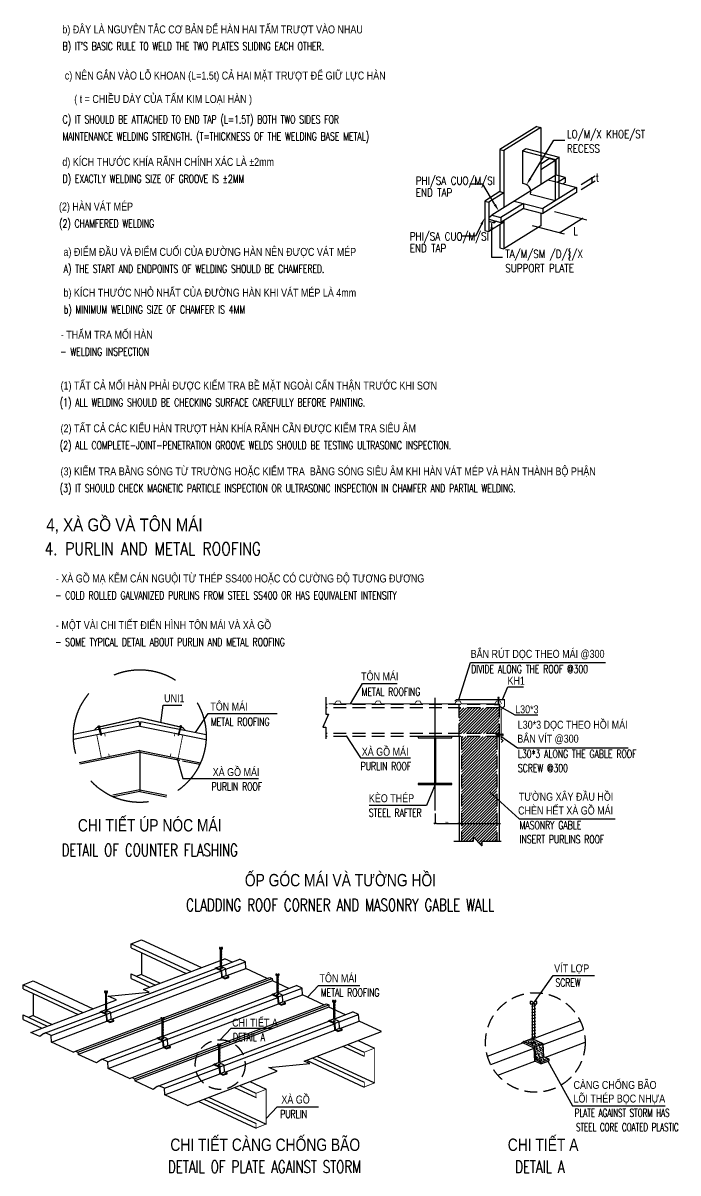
# Model space of a CAD drawing. Header units: millimetres. Extents: x 408913 to 1237273, y -191467 to -86666.
# Drawn here: x 1025488 to 1043479, y -185386 to -153767 of the extents above; entities that cross this region are included whole.
import ezdxf
from ezdxf.enums import TextEntityAlignment as Align

# ---------------------------------------------------------------- set-up
doc = ezdxf.new("R2010")
doc.units = ezdxf.units.MM
doc.header["$LTSCALE"] = 35
doc.header["$PDMODE"] = 3
for name, pattern in [('CENTER', [2, 1.25, -0.25, 0.25, -0.25]), ('DASHED', [0.75, 0.5, -0.25]), ('HIDDEN2', [0.1875, 0.125, -0.0625])]:
    doc.linetypes.add(name, pattern=pattern)
for name, color, linetype in [('8', 8, 'Continuous'), ('BORDER', 3, 'Continuous'), ('DIM', 1, 'Continuous'), ('dut', 8, 'DASHED'), ('ELE', 1, 'Continuous'), ('Layer2', 167, 'HIDDEN2'), ('Leader', 6, 'Continuous'), ('manh', 8, 'Continuous'), ('ML', 4, 'Continuous'), ('netdam', 6, 'Continuous'), ('T', 7, 'Continuous'), ('TEXT', 4, 'Continuous'), ('thay', 3, 'Continuous'), ('tim', 8, 'CENTER')]:
    doc.layers.add(name, color=color, linetype=linetype)
for name, color, linetype, lineweight in [('NDC_S_ENG TEXT', 2, 'Continuous', 9), ('NDC_S_ENG TITLE', 3, 'Continuous', 9), ('NDC_S_VN TEXT', 7, 'Continuous', 9)]:
    doc.layers.add(name, color=color, linetype=linetype, lineweight=lineweight)
doc.styles.add('Arial', font='arial.ttf', dxfattribs={"width": 0.6})
doc.styles.add('GHS', font='romans.shx', dxfattribs={"width": 0.8, "bigfont": 'vns.shx'})
doc.styles.add('NDC_ARIAL', font='arial.ttf', dxfattribs={"width": 0.85})
doc.styles.add('NDC_ROMANS', font='romans.shx', dxfattribs={"width": 0.8})
doc.styles.add('texdim', font='vntimeh.shx', dxfattribs={"width": 0.75})
doc.dimstyles.new('40', dxfattribs={"dimscale": 40, "dimtxt": 1, "dimasz": 1, "dimexe": 0, "dimexo": 0, "dimgap": 0.3, "dimtad": 1, "dimdec": 0, "dimzin": 0, "dimdsep": 46, "dimtxsty": 'texdim', "dimblk": 'tick', "dimcen": 1, "dimclrd": 8, "dimclre": 8, "dimclrt": 3, "dimadec": 0, "dimazin": 0, "dimtfac": 1, "dimtdec": 0, "dimtix": 1, "dimtofl": 0, "dimtmove": 2, "dimatfit": 0, "dimldrblk": 'DOTSMALL', "dimfxl": 1, "dimtolj": 1, "dimtzin": 0, "dimlwe": -1, "dimarcsym": 0})
doc.dimstyles.new('40-1-2', dxfattribs={"dimscale": 40, "dimtxt": 1, "dimasz": 1, "dimexe": 0, "dimexo": 0, "dimgap": 0.3, "dimtad": 1, "dimdec": 0, "dimlfac": 0.5, "dimzin": 0, "dimdsep": 46, "dimtxsty": 'texdim', "dimblk": 'tick', "dimcen": 1, "dimclrd": 8, "dimclre": 8, "dimclrt": 3, "dimadec": 0, "dimazin": 0, "dimtfac": 1, "dimtdec": 0, "dimtix": 1, "dimtofl": 0, "dimtmove": 2, "dimatfit": 0, "dimldrblk": 'DOTSMALL', "dimfxl": 1, "dimtolj": 1, "dimtzin": 0, "dimlwe": -1, "dimarcsym": 0})
pattern_1 = [(45, (-7135088.105, -4050948.93), (-38.89087297, 38.89087297), [])]

# ---------------------------------------------------------------- blocks, each defined once
blk = doc.blocks.new('_DOTSMALL')
at = {"color": 0, "linetype": 'ByBlock', "const_width": 0.5}
blk.add_lwpolyline([(-0.0625, 0, 1), (0.0625, 0, 1)], format="xyb", close=True, dxfattribs=at)
blk = doc.blocks.new('tick')
at = {"layer": 'Layer2'}
for p, q in [((-1, 0), (0.8, 0)), ((-0.5, -0.5), (0.5, 0.5))]:
    blk.add_line(p, q, dxfattribs=at)
blk = doc.blocks.new('vit')
at = {"layer": 'manh'}
for points in [[(8.9, 4.2), (0, 0), (8.9, -4.2)], [(9.8, -6.3), (5.5, 6.3)], [(19.7, -6.3), (15.4, 6.3)], [(29.6, -6.3), (25.3, 6.3)], [(39.5, -6.3), (35.2, 6.3)], [(49.4, -6.3), (45.1, 6.3)], [(59.3, -6.3), (55, 6.3)], [(69.2, -6.3), (64.9, 6.3)], [(79.1, -6.3), (74.8, 6.3)], [(89, -6.3), (84.7, 6.3)], [(98.9, -6.3), (94.6, 6.3)], [(108.8, -6.3), (104.5, 6.3)], [(122.3, 4.2), (122.3, 10.5), (113.9, 10.5), (113.9, -10.5), (122.3, -10.5), (122.3, -4.2)], [(122.3, 4.2), (122.3, 4.2), (118.8, 0), (122.3, -4.2)]]:
    blk.add_lwpolyline(points, dxfattribs=at)
blk.add_lwpolyline([(8.9, -4.2), (113.9, -4.2), (113.9, 4.2), (8.9, 4.2)], close=True, dxfattribs=at)
blk = doc.blocks.new('*D405')
at = {"layer": 'DEFPOINTS', "color": 0, "transparency": 16777216}
for p in [(1036807, -175502), (1037467, -175502), (1037467, -175777)]:
    blk.add_point(p, dxfattribs=at)
at = {"layer": 'DIM', "color": 8, "transparency": 16777216}
for p, q in [((1036807, -175502), (1036807, -175777)), ((1037467, -175502), (1037467, -175777))]:
    blk.add_line(p, q, dxfattribs=at)
at = {"layer": 'DIM', "color": 8, "lineweight": -2, "transparency": 16777216}
blk.add_line((1036847, -175777), (1037427, -175777), dxfattribs=at)
at = {"layer": 'DIM', "color": 8, "lineweight": -2, "transparency": 16777216, "xscale": 40, "yscale": 40, "zscale": 40, "rotation": 180}
blk.add_blockref('tick', (1036807, -175777), dxfattribs=at)
at = {"layer": 'DIM', "color": 8, "lineweight": -2, "transparency": 16777216, "xscale": 40, "yscale": 40, "zscale": 40}
blk.add_blockref('tick', (1037467, -175777), dxfattribs=at)
at = {"layer": 'DIM', "color": 3, "transparency": 16777216, "insert": (1037137, -175745), "char_height": 40, "attachment_point": 5, "style": 'texdim'}
blk.add_mtext('\\A1;660', dxfattribs=at)
blk = doc.blocks.new('*D406')
at = {"layer": 'DEFPOINTS', "color": 0, "transparency": 16777216}
for p in [(1037467, -175502), (1038567, -175502), (1038567, -175777)]:
    blk.add_point(p, dxfattribs=at)
at = {"layer": 'DIM', "color": 8, "transparency": 16777216}
for p, q in [((1037467, -175502), (1037467, -175777)), ((1038567, -175502), (1038567, -175777))]:
    blk.add_line(p, q, dxfattribs=at)
at = {"layer": 'DIM', "color": 8, "lineweight": -2, "transparency": 16777216}
blk.add_line((1037507, -175777), (1038527, -175777), dxfattribs=at)
at = {"layer": 'DIM', "color": 8, "lineweight": -2, "transparency": 16777216, "xscale": 40, "yscale": 40, "zscale": 40, "rotation": 180}
blk.add_blockref('tick', (1037467, -175777), dxfattribs=at)
at = {"layer": 'DIM', "color": 8, "lineweight": -2, "transparency": 16777216, "xscale": 40, "yscale": 40, "zscale": 40}
blk.add_blockref('tick', (1038567, -175777), dxfattribs=at)
at = {"layer": 'DIM', "color": 3, "transparency": 16777216, "insert": (1038017, -175745), "char_height": 40, "attachment_point": 5, "style": 'texdim'}
blk.add_mtext('\\A1;1100', dxfattribs=at)

msp = doc.modelspace()

# ---------------------------------------------------------------- hatches: boundary and pattern name
at = {"layer": '8'}
h = msp.add_hatch(dxfattribs=at)
h.set_pattern_fill('ANSI31', color=256, scale=440, style=0)
h.set_pattern_definition(pattern_1)
h.paths.add_polyline_path([(1038501, -173387.8), (1038435, -173387.8), (1037533, -173387.8), (1037533, -176269.7), (1037852.6, -176269.7), (1037852.6, -176144.3), (1038090.7, -176395), (1038090.7, -176269.7), (1038501, -176269.7)])
h.paths.add_polyline_path([(1037803.3, -175504), (1038230.7, -175504), (1038230.7, -175768), (1037803.3, -175768)], flags=24)
h.paths.add_polyline_path([(1037136.8, -174035.3), (1037569.6, -174035.3), (1037569.6, -174172.4), (1037136.8, -174172.4)], flags=9)
at = {"layer": 'dut', "ltscale": 20}
h = msp.add_hatch(dxfattribs=at)
h.set_pattern_fill('ANSI31', color=256, scale=440, style=0)
h.set_pattern_definition(pattern_1)
h.paths.add_polyline_path([(1038567, -172595.8), (1037467, -172595.8), (1037467, -173299.8), (1038567, -173299.8), (1038567, -173255.8)])
at = {"layer": 'thay'}
h = msp.add_hatch(dxfattribs=at)
h.set_pattern_fill('AR-SAND', color=256, scale=33, style=0)
h.set_pattern_definition([(37.5, (-14532087.865, 1126212.035), (-2.07878082, 63.58518438), [0, -50.16, 0, -56.1, 0, -53.625]), (7.5, (-14532087.865, 1126212.035), (58.40263127, 93.13082015), [0, -27.06, 0, -45.21, 0, -17.325]), (327.5, (-14532128.455, 1126212.035), (102.76668144, 0.18674877), [0, -16.5, 0, -59.4, 0, -77.55]), (317.5, (-14532128.455, 1126212.035), (99.20217795, 28.96329364), [0, -8.25, 0, -38.94, 0, -44.55])])
h.paths.add_polyline_path([(1039776.8, -181833.3), (1039551.1, -181919), (1039572.5, -182279.3), (1039798.2, -182193.5)])
h.paths.add_polyline_path([(1039937.3, -182258.3), (1039798.2, -182193.5), (1039572.5, -182279.3), (1039711.6, -182344.1)])
h.paths.add_polyline_path([(1039776.8, -181833.3), (1039511.7, -181709.7), (1039508.3, -181716.9), (1039503, -181705.6), (1039465.7, -181688.2), (1039240.1, -181774), (1039551.1, -181919)])
h.paths.add_polyline_path([(1039471, -181786), (1039474.4, -181784.5), (1039478, -181783.1), (1039481.8, -181781.9), (1039485.8, -181780.8), (1039489.9, -181779.9), (1039494.2, -181779.1), (1039498.6, -181778.5), (1039503, -181778.1), (1039507.5, -181777.9), (1039512, -181777.8), (1039516.4, -181777.9), (1039520.8, -181778.2), (1039525.1, -181778.6), (1039529.3, -181779.2), (1039533.4, -181780), (1039537.3, -181781), (1039541, -181782.1), (1039544.5, -181783.3), (1039547.7, -181784.7), (1039550.6, -181786.2), (1039553.3, -181787.9), (1039555.7, -181789.6), (1039557.7, -181791.5), (1039559.4, -181793.4), (1039560.8, -181795.4), (1039561.8, -181797.4), (1039562.4, -181799.5), (1039562.7, -181801.6), (1039562.6, -181803.8), (1039562.1, -181805.9), (1039561.2, -181808), (1039560, -181810.1), (1039558.5, -181812.2), (1039556.6, -181814.2), (1039554.3, -181816.1), (1039551.8, -181817.9), (1039549, -181819.6), (1039545.9, -181821.3), (1039542.5, -181822.8), (1039538.9, -181824.1), (1039535.1, -181825.4), (1039531.1, -181826.5), (1039526.9, -181827.4), (1039522.7, -181828.1), (1039518.3, -181828.7), (1039513.8, -181829.2), (1039509.4, -181829.4), (1039504.9, -181829.5), (1039500.4, -181829.4), (1039496, -181829.1), (1039491.7, -181828.7), (1039487.5, -181828.1), (1039483.4, -181827.3), (1039479.6, -181826.3), (1039475.9, -181825.2), (1039472.4, -181824), (1039469.2, -181822.6), (1039466.2, -181821.1), (1039463.5, -181819.4), (1039461.2, -181817.7), (1039459.1, -181815.8), (1039457.4, -181813.9), (1039456.1, -181811.9), (1039455.1, -181809.9), (1039454.5, -181807.8), (1039454.2, -181805.6), (1039454.3, -181803.5), (1039454.8, -181801.4), (1039455.6, -181799.2), (1039456.8, -181797.2), (1039458.4, -181795.1), (1039460.3, -181793.1), (1039462.5, -181791.2), (1039465, -181789.4), (1039467.9, -181787.6)])

# ---------------------------------------------------------------- linework, layer by layer
for p, q in [((1039424.1, -158042.1), (1040064.4, -156990.3)), ((1040064.4, -156990.3), (1040370, -156990.3)), ((1040821, -158207.6), (1041199.5, -157972.1)), ((1041109.9, -158027.9), (1041109.9, -158164.2)), ((1038116.6, -158201.4), (1037758, -158201.4)), ((1038450.5, -158760.1), (1038116.6, -158201.4)), ((1040821, -158343.9), (1041199.5, -158108.4)), ((1040089.8, -158947.7), (1040972.9, -159175.5)), ((1038079.4, -159304.6), (1037915.3, -159628.2)), ((1038360.7, -159282.9), (1038360.7, -160207.6)), ((1039468.7, -159334.2), (1040353.7, -159562.4)), ((1040855.3, -159145.1), (1040234.1, -159531.6)), ((1037915, -159628.4), (1037547.5, -159628.4)), ((1038360.7, -160207.6), (1038660, -160207.6))]:
    msp.add_line(p, q)
at = {"const_width": 25.7}
for points in [[(1041122.7, -158027.9, 1), (1041097, -158027.9)], [(1041122.7, -158164.2, 1), (1041097, -158164.2)], [(1040868.1, -159145.1, 1), (1040842.4, -159145.1)], [(1040247, -159531.6, 1), (1040221.3, -159531.6)]]:
    msp.add_lwpolyline(points, format="xyb", dxfattribs=at)
msp.add_arc((1037915, -159628), 0.367, 270, 333.11531)
for points in [[(1039452.3, -158059.2), (1039395.9, -158024.9), (1039321.1, -158211.2)], [(1038478.8, -158743.2), (1038422.1, -158777), (1038552, -158930.1)], [(1038049.9, -159289.7), (1038108.8, -159319.5), (1038168.9, -159128)], [(1038327.4, -159438.2), (1038393.4, -159438.3), (1038360.7, -159240.3)]]:
    msp.add_solid(points)
at = {"layer": '8'}
for p, q in [((1028669.3, -172971.5, 0), (1026872, -173331, 0)), ((1028695.2, -173101, 0), (1026873.8, -173465.2, 0)), ((1028669.3, -172971.5, 0), (1028695.2, -173101, 0)), ((1028721.1, -172971.5, 0), (1028695.2, -173101, 0)), ((1028695.2, -173101, 0), (1030516.5, -173465.2, 0)), ((1028721.1, -172971.5, 0), (1030518.4, -173331, 0)), ((1028695.2, -173774, 0), (1027025.9, -174107.9, 0)), ((1028695.2, -173818.9, 0), (1027044.7, -174149, 0)), ((1028695.2, -173774, 0), (1030364.4, -174107.9, 0)), ((1028695.2, -173774, 0), (1028695.2, -174895.8, 0)), ((1028695.2, -173818.9, 0), (1029795.2, -174038.9, 0)), ((1029865.6, -174008.1, 0), (1030364.4, -174107.9, 0)), ((1029865.6, -174053, 0), (1030345.7, -174149, 0)), ((1028695.2, -174850.9, 0), (1027952.2, -174999.5, 0)), ((1028695.2, -174850.9, 0), (1029438.1, -174999.5, 0)), ((1028695.2, -174895.8, 0), (1027960.8, -175042.7, 0)), ((1028695.2, -174895.8, 0), (1029429.5, -175042.7, 0)), ((1028796.1, -180344.8, 0), (1031034.7, -179493.9, 0)), ((1026932.6, -182039, 0), (1032266, -180011.8, 0)), ((1026996.1, -182068.6, 0), (1032329.4, -180041.4, 0)), ((1032337.2, -180101, 0), (1027003.8, -182128.2, 0)), ((1025701.4, -181521.1, 0), (1028054.4, -180626.7, 0)), ((1028487.9, -182764.1, 0), (1033821.3, -180736.9, 0)), ((1028551.4, -182793.7, 0), (1033884.7, -180766.4, 0)), ((1033892.5, -180826.1, 0), (1028559.2, -182853.3, 0)), ((1033208.7, -182307.5, 0), (1035336, -181499, 0)), ((1030002.6, -183526.2, 0), (1032467, -182589.5, 0))]:
    msp.add_line(p, q, dxfattribs=at)
at = {"layer": '8', "elevation": 0}
for points in [[(1033802.3, -172298.8), (1033802.3, -172767.1), (1033877, -172767.1), (1033727.6, -173129.1), (1033802.3, -173129.1), (1033802.3, -173446.8)], [(1038623.7, -176269.7), (1038090.7, -176269.7), (1038090.7, -176395), (1037852.6, -176144.3), (1037852.6, -176269.7), (1037319.7, -176269.7)], [(1028054.4, -180626.7), (1027828.8, -180521.6), (1028950.5, -180416.8), (1028796.1, -180344.8)], [(1032467, -182589.5), (1032241.5, -182484.3), (1033363.2, -182379.5), (1033208.7, -182307.5)]]:
    msp.add_lwpolyline(points, dxfattribs=at)
at = {"layer": 'BORDER'}
for p, q in [((1039601.6, -156615.8), (1038584.9, -157248.5)), ((1039711.6, -156644.2), (1038694.9, -157276.8)), ((1039601.6, -156615.8), (1039711.6, -156644.2)), ((1039711.6, -156644.2), (1039711.6, -157326.1)), ((1038584.9, -157248.5), (1038584.9, -158403.7)), ((1038694.9, -157276.8), (1038694.9, -158841.2)), ((1039203.3, -157283.3), (1039303.6, -157220.9)), ((1039203.3, -157283.3), (1040110.8, -157517.3)), ((1039203.3, -157283.3), (1039203.3, -158179.7)), ((1039303.6, -157220.9), (1040211.1, -157454.9)), ((1040110.8, -157517.3), (1040211.1, -157454.9)), ((1040211.1, -158587.1), (1040211.1, -157454.9)), ((1040110.8, -158649.6), (1040110.8, -157517.3)), ((1040380.3, -158014.8), (1040211.1, -157971.2)), ((1040211.1, -158120.1), (1040380.3, -158014.8)), ((1040380.3, -158014.8), (1040380.3, -158151.1)), ((1038584.9, -158403.7), (1038168.9, -158662.5)), ((1039436.4, -158379.8), (1038361.4, -159048.7)), ((1038584.9, -158403.7), (1038694.9, -158432)), ((1040690.9, -158288.6), (1039765.9, -158864.2)), ((1040211.1, -158164.8), (1040690.9, -158288.6)), ((1040380.3, -158151.1), (1040315.2, -158191.6)), ((1040690.9, -158288.6), (1040690.9, -158424.9)), ((1038168.9, -158662.5), (1038278.9, -158690.9)), ((1038168.9, -158662.5), (1038168.9, -159472.4)), ((1038694.9, -158432), (1038278.9, -158690.9)), ((1038278.9, -158690.9), (1038278.9, -159500.7)), ((1039235.2, -158727.3), (1038614.1, -159113.8)), ((1038982.6, -158662.2), (1039765.9, -158864.2)), ((1039235.2, -158727.3), (1039235.2, -158863.6)), ((1039431.7, -158474.5), (1040110.8, -158649.6)), ((1040690.9, -158424.9), (1039765.9, -159000.5)), ((1039235.2, -158863.6), (1038614.1, -159250.1)), ((1039235.2, -158863.6), (1039765.9, -159000.5)), ((1039711.6, -158986.5), (1039711.6, -159347.9)), ((1039765.9, -158864.2), (1039765.9, -159000.5)), ((1038278.9, -159163.7), (1038614.1, -159250.1)), ((1038278.9, -159219.2), (1038429.8, -159258.1)), ((1038694.9, -159241.9), (1038278.9, -159500.7)), ((1038279.4, -159116.5), (1038361.4, -159048.7)), ((1038361.4, -159048.7), (1038614.1, -159113.8)), ((1038429.8, -159258.1), (1038429.8, -159202.6)), ((1038492.8, -159218.9), (1038429.8, -159258.1)), ((1038584.9, -159310.3), (1038584.9, -159952.1)), ((1038694.9, -159199.9), (1038694.9, -159980.5)), ((1039711.6, -159347.9), (1038694.9, -159980.5)), ((1038168.9, -159472.4), (1038278.9, -159500.7)), ((1038584.9, -159952.1), (1038694.9, -159980.5))]:
    msp.add_line(p, q, dxfattribs=at)
msp.add_arc((1039203.3, -158415.5), 235.9, 345.5397, 90, dxfattribs=at)
at = {"layer": 'dut', "ltscale": 20}
for p, q in [((1038567, -172507.8, 0), (1033802.3, -172507.8, 0)), ((1038567, -172595.8, 0), (1033802.3, -172595.8, 0)), ((1037467, -173387.8, 0), (1037467, -172507.8, 0)), ((1038567, -172507.8, 0), (1038567, -173387.8, 0)), ((1038567, -173299.8, 0), (1033802.3, -173299.8, 0)), ((1038567, -173387.8, 0), (1033802.3, -173387.8, 0)), ((1037533, -173387.8, 0), (1037533, -176269.7, 0)), ((1038501, -173387.8, 0), (1038501, -176269.7, 0))]:
    msp.add_line(p, q, dxfattribs=at)
at = {"layer": 'dut', "ltscale": 100}
msp.add_circle((1028695.2, -173373.4, 0), 1823.7, dxfattribs=at)
at = {"layer": 'dut', "ltscale": 20}
for centre, radius in [((1039560.5, -181798.4, 0), 1367.8), ((1030903.9, -182406.1, 0), 683.9)]:
    msp.add_circle(centre, radius, dxfattribs=at)
at = {"layer": 'ELE', "linetype": 'HIDDEN2', "ltscale": 1000}
for p, q in [((1039711.6, -157326.1), (1039711.6, -158208.5)), ((1039951, -157495), (1039711.6, -157643.9)), ((1040127.6, -157540.5), (1039711.6, -157799.4)), ((1039951, -157495), (1040127.6, -157540.5)), ((1040127.6, -157540.5), (1040127.6, -157949.7)), ((1040127.6, -157949.7), (1039436.4, -158379.8)), ((1040211.1, -158164.8), (1039907.6, -158086.6))]:
    msp.add_line(p, q, dxfattribs=at)
at = {"layer": 'ELE', "linetype": 'HIDDEN2', "ltscale": 600}
for p, q in [((1040211.1, -157971.2), (1040127.6, -157949.7)), ((1040211.1, -158120.1), (1040160.3, -158151.7))]:
    msp.add_line(p, q, dxfattribs=at)
at = {"layer": 'ML'}
for p, q in [((1038584.9, -157248.5), (1038694.9, -157276.8)), ((1038614.1, -159113.8), (1038614.1, -159250.1))]:
    msp.add_line(p, q, dxfattribs=at)
at = {"layer": 'netdam'}
for p, q in [((1030791.4, -179743.4, 0), (1030904.2, -179700.5, 0)), ((1030946.9, -179815.9, 0), (1031059.8, -179773, 0)), ((1030957.6, -179996, 0), (1031070.5, -179953.1, 0)), ((1031027.2, -180028.5, 0), (1031140, -179985.6, 0)), ((1031027.2, -180049.9, 0), (1031140, -180007, 0)), ((1031027.2, -180049.9, 0), (1031027.2, -180028.5, 0)), ((1031140, -180007, 0), (1031140, -179985.6, 0)), ((1032346.7, -180468.5, 0), (1032459.5, -180425.6, 0)), ((1032502.2, -180541, 0), (1032615.1, -180498.1, 0)), ((1032512.9, -180721.1, 0), (1032625.8, -180678.2, 0)), ((1032582.5, -180753.5, 0), (1032695.3, -180710.6, 0)), ((1032582.5, -180774.9, 0), (1032695.3, -180732, 0)), ((1032582.5, -180774.9, 0), (1032582.5, -180753.5, 0)), ((1032695.3, -180732, 0), (1032695.3, -180710.6, 0)), ((1027633.1, -180943.9, 0), (1027746, -180901, 0)), ((1027788.7, -181016.4, 0), (1027901.5, -180973.5, 0)), ((1027799.4, -181196.5, 0), (1027912.2, -181153.6, 0)), ((1033902, -181193.5, 0), (1034014.8, -181150.6, 0)), ((1027868.9, -181228.9, 0), (1027981.7, -181186, 0)), ((1027868.9, -181250.4, 0), (1027981.7, -181207.5, 0)), ((1027868.9, -181250.4, 0), (1027868.9, -181228.9, 0)), ((1027981.7, -181207.5, 0), (1027981.7, -181186, 0)), ((1034057.5, -181266, 0), (1034170.4, -181223.1, 0)), ((1034068.2, -181446.1, 0), (1034181.1, -181403.2, 0)), ((1034137.8, -181478.5, 0), (1034250.6, -181435.7, 0)), ((1034137.8, -181500, 0), (1034250.6, -181457.1, 0)), ((1034137.8, -181500, 0), (1034137.8, -181478.5, 0)), ((1034250.6, -181457.1, 0), (1034250.6, -181435.7, 0)), ((1029188.4, -181668.9, 0), (1029301.3, -181626, 0)), ((1029344, -181741.4, 0), (1029456.8, -181698.5, 0)), ((1039240.1, -181774, 0), (1039465.7, -181688.2, 0)), ((1029354.7, -181921.5, 0), (1029467.5, -181878.7, 0)), ((1029424.2, -181954, 0), (1029537.1, -181911.1, 0)), ((1029424.2, -181975.4, 0), (1029537.1, -181932.5, 0)), ((1029424.2, -181975.4, 0), (1029424.2, -181954, 0)), ((1029537.1, -181932.5, 0), (1029537.1, -181911.1, 0)), ((1039551.1, -181919, 0), (1039776.8, -181833.3, 0)), ((1030743.7, -182394, 0), (1030856.6, -182351.1, 0)), ((1030899.3, -182466.5, 0), (1031012.1, -182423.6, 0)), ((1039572.5, -182279.3, 0), (1039798.2, -182193.5, 0)), ((1039711.6, -182344.1, 0), (1039937.3, -182258.3, 0)), ((1039711.6, -182387, 0), (1039937.3, -182301.2, 0)), ((1039711.6, -182387, 0), (1039711.6, -182344.1, 0)), ((1039937.3, -182301.2, 0), (1039937.3, -182258.3, 0)), ((1030910, -182646.6, 0), (1031022.8, -182603.7, 0)), ((1030979.5, -182679, 0), (1031092.4, -182636.1, 0)), ((1030979.5, -182700.4, 0), (1031092.4, -182657.5, 0)), ((1030979.5, -182700.4, 0), (1030979.5, -182679, 0)), ((1031092.4, -182657.5, 0), (1031092.4, -182636.1, 0))]:
    msp.add_line(p, q, dxfattribs=at)
at = {"layer": 'netdam', "elevation": 0}
for points, const_width in [([(1038633.3, -172488.1), (1038589.3, -172406.7), (1038501.3, -172406.7), (1038490.6, -172426.5), (1038482.7, -172426.5), (1038449.4, -172488.1), (1037533.3, -172488.1), (1037489.3, -172406.7), (1037401.3, -172406.7), (1037390.6, -172426.5), (1037382.7, -172426.5), (1037349.4, -172488.1), (1036433.3, -172488.1), (1036389.3, -172406.7), (1036301.3, -172406.7), (1036290.6, -172426.5), (1036282.7, -172426.5), (1036249.4, -172488.1), (1035333.3, -172488.1), (1035289.3, -172406.7), (1035201.3, -172406.7), (1035190.6, -172426.5), (1035182.7, -172426.5), (1035149.4, -172488.1), (1034233.3, -172488.1), (1034189.3, -172406.7), (1034101.3, -172406.7), (1034090.6, -172426.5), (1034082.7, -172426.5), (1034049.4, -172488.1), (1033881.7, -172488.1)], 22), ([(1037343.3, -172413.3), (1037394.7, -172371.9), (1038714.7, -172371.9), (1038714.7, -172547.9), (1038621.3, -172641.1), (1038621.3, -173455.1), (1038671, -173498.5), (1038627.6, -173548.2)], 33), ([(1027440.6, -173218.1), (1027515.9, -173137.9), (1028695.2, -172866.9), (1029874.4, -173137.9), (1029949.7, -173218.1)], 33), ([(1038435, -173387.8), (1038567, -173387.8), (1038567, -173255.8)], 44), ([(1027746, -173380.5), (1027728.7, -173294.3), (1027513, -173337.4), (1027642.4, -173984.6), (1027858.1, -173941.4), (1027840.9, -173855.1)], 22), ([(1029644.4, -173380.5), (1029661.6, -173294.3), (1029877.4, -173337.4), (1029747.9, -173984.6), (1029532.2, -173941.4), (1029549.5, -173855.1)], 22), ([(1034860.5, -182177.4), (1034860.5, -182065.9), (1035139.3, -181954.4), (1035139.3, -182910.4), (1034860.5, -183021.9), (1034860.5, -182891.4)], 21.4), ([(1031887.7, -183307.4), (1031887.7, -183195.9), (1032166.5, -183084.3), (1032166.5, -184040.4), (1031887.7, -184151.9), (1031887.7, -184021.3)], 21.4)]:
    msp.add_lwpolyline(points, dxfattribs=dict(at, const_width=const_width))
for points in [[(1036789.4, -173423), (1036789.4, -174672.6), (1036345, -174672.6), (1036345, -174707.8), (1037269, -174707.8), (1037269, -174672.6), (1036824.6, -174672.6), (1036824.6, -173423), (1037269, -173423), (1037269, -173387.8), (1036345, -173387.8), (1036345, -173423), (1036789.4, -173423)], [(1031233.9, -179586.7), (1031034.7, -179493.9)], [(1032194.9, -180034.7), (1031607.1, -179760.7), (1031596.4, -179580.6), (1031440.9, -179508.1)], [(1031027.2, -180028.5), (1030957.6, -179996), (1030946.9, -179815.9), (1030791.4, -179743.4), (1030759.6, -179767)], [(1031027.2, -180049.9), (1030945.9, -180012), (1030935.2, -179831.9), (1030779.7, -179759.4)], [(1031140, -179985.6), (1031070.5, -179953.1), (1031059.8, -179773), (1030904.2, -179700.5)], [(1032194.9, -180034.7), (1032266, -180011.8), (1032329.4, -180041.4), (1032337.2, -180101)], [(1032789.3, -180311.8), (1032337.2, -180101)], [(1032582.5, -180753.5), (1032512.9, -180721.1), (1032502.2, -180541), (1032346.7, -180468.5), (1032314.9, -180492.1)], [(1032582.5, -180774.9), (1032501.2, -180737.1), (1032490.5, -180556.9), (1032335, -180484.4)], [(1032695.3, -180710.6), (1032625.8, -180678.2), (1032615.1, -180498.1), (1032459.5, -180425.6)], [(1033750.3, -180759.8), (1033162.4, -180485.7), (1033151.7, -180305.6), (1032996.2, -180233.1)], [(1033750.3, -180759.8), (1033821.3, -180736.9), (1033884.7, -180766.4), (1033892.5, -180826.1)], [(1034344.6, -181036.8), (1033892.5, -180826.1)], [(1027868.9, -181228.9), (1027799.4, -181196.5), (1027788.7, -181016.4), (1027633.1, -180943.9), (1027601.3, -180967.5)], [(1027868.9, -181250.4), (1027787.7, -181212.5), (1027777, -181032.4), (1027621.4, -180959.9)], [(1027981.7, -181186), (1027912.2, -181153.6), (1027901.5, -180973.5), (1027746, -180901)], [(1034250.6, -181435.7), (1034181.1, -181403.2), (1034170.4, -181223.1), (1034014.8, -181150.6)], [(1035336, -181499), (1034717.7, -181210.8), (1034707, -181030.7), (1034551.5, -180958.2)], [(1034137.8, -181478.5), (1034068.2, -181446.1), (1034057.5, -181266), (1033902, -181193.5), (1033870.2, -181217.1)], [(1034137.8, -181500), (1034056.5, -181462.1), (1034045.8, -181282), (1033890.3, -181209.5)], [(1026861.6, -182061.9), (1026273.8, -181787.9), (1026263.1, -181607.8), (1026107.6, -181535.3), (1026072.3, -181561.5), (1026058.5, -181555), (1025948.9, -181636.4), (1025701.4, -181521.1)], [(1029424.2, -181954), (1029354.7, -181921.5), (1029344, -181741.4), (1029188.4, -181668.9), (1029156.7, -181692.5)], [(1029424.2, -181975.4), (1029343, -181937.5), (1029332.3, -181757.4), (1029176.7, -181684.9)], [(1029537.1, -181911.1), (1029467.5, -181878.7), (1029456.8, -181698.5), (1029301.3, -181626)], [(1039711.6, -182344.1), (1039572.5, -182279.3), (1039551.1, -181919), (1039240.1, -181774), (1039176.5, -181821.3)], [(1039711.6, -182387), (1039549.1, -182311.2), (1039527.7, -181951), (1039216.7, -181806)], [(1039937.3, -182258.3), (1039798.2, -182193.5), (1039776.8, -181833.3), (1039465.7, -181688.2)], [(1026861.6, -182061.9), (1026932.6, -182039), (1026996.1, -182068.6), (1027003.8, -182128.2)], [(1028416.9, -182787), (1027829.1, -182512.9), (1027818.4, -182332.8), (1027662.9, -182260.3), (1027627.6, -182286.5), (1027613.8, -182280.1), (1027504.2, -182361.5), (1027003.8, -182128.2)], [(1030979.5, -182679), (1030910, -182646.6), (1030899.3, -182466.5), (1030743.7, -182394), (1030712, -182417.6)], [(1030979.5, -182700.4), (1030898.3, -182662.6), (1030887.6, -182482.4), (1030732, -182409.9)], [(1031092.4, -182636.1), (1031022.8, -182603.7), (1031012.1, -182423.6), (1030856.6, -182351.1)], [(1028416.9, -182787), (1028487.9, -182764.1), (1028551.4, -182793.7), (1028559.2, -182853.3)], [(1030002.6, -183526.2), (1029384.4, -183238), (1029373.7, -183057.9), (1029218.2, -182985.4), (1029182.9, -183011.5), (1029169.1, -183005.1), (1029059.5, -183086.5), (1028559.2, -182853.3)]]:
    msp.add_lwpolyline(points, dxfattribs=at)
at = {"layer": 'thay'}
for p, q in [((1038435, -172494.6, 0), (1038435, -172507.8, 0)), ((1038580.2, -172639.8, 0), (1038567, -172639.8, 0)), ((1028460.5, -179082.1, 0), (1030103.2, -179847.9, 0)), ((1028461.7, -179194.5, 0), (1029971.1, -179898.1, 0)), ((1028740.5, -178971.4, 0), (1030388.3, -179739.6, 0)), ((1030917.9, -179706.9, 0), (1031440.9, -179508.1, 0)), ((1031060.4, -179784.3, 0), (1031596.4, -179580.6, 0)), ((1027759.6, -180907.3, 0), (1030779.7, -179759.4, 0)), ((1027902.2, -180984.8, 0), (1030935.2, -179831.9, 0)), ((1028461.7, -179908.4, 0), (1029127.5, -180218.8, 0)), ((1031084.1, -179959.5, 0), (1031607.1, -179760.7, 0)), ((1025487.7, -180212.1, 0), (1027130.4, -180977.9, 0)), ((1025767.8, -180101.4, 0), (1027415.5, -180869.5, 0)), ((1027925.8, -181160, 0), (1030945.9, -180012, 0)), ((1028461.7, -180039, 0), (1028973.2, -180277.4, 0)), ((1028740.5, -179927.5, 0), (1029258.6, -180169, 0)), ((1025488.9, -180324.5, 0), (1026998.4, -181028.1, 0)), ((1027662.9, -182260.3, 0), (1032335, -180484.4, 0)), ((1032473.2, -180431.9, 0), (1032996.2, -180233.1, 0)), ((1032615.7, -180509.3, 0), (1033151.7, -180305.6, 0)), ((1032639.4, -180684.5, 0), (1033162.4, -180485.7, 0)), ((1027818.4, -182332.8, 0), (1032490.5, -180556.9, 0)), ((1027829.1, -182512.9, 0), (1032501.2, -180737.1, 0)), ((1025488.9, -181038.4, 0), (1026154.7, -181348.8, 0)), ((1025488.9, -181169, 0), (1026000.5, -181407.4, 0)), ((1025767.8, -181057.4, 0), (1026285.8, -181298.9, 0)), ((1026107.6, -181535.3, 0), (1027621.4, -180959.9, 0)), ((1026263.1, -181607.8, 0), (1027777, -181032.4, 0)), ((1034028.5, -181157, 0), (1034551.5, -180958.2, 0)), ((1034171, -181234.4, 0), (1034707, -181030.7, 0)), ((1026273.8, -181787.9, 0), (1027787.7, -181212.5, 0)), ((1030870.2, -182357.4, 0), (1033890.3, -181209.5, 0)), ((1031012.8, -182434.9, 0), (1034045.8, -181282, 0)), ((1031036.4, -182610.1, 0), (1034056.5, -181462.1, 0)), ((1034194.7, -181409.6, 0), (1034717.7, -181210.8, 0)), ((1039493, -181701, 0), (1040793.6, -181206.6, 0)), ((1039778.1, -181855.8, 0), (1040879.7, -181437.1, 0)), ((1034689.5, -181744.7, 0), (1035139.3, -181954.4, 0)), ((1038245.6, -182175.1, 0), (1039216.7, -181806, 0)), ((1039825.5, -182206.2, 0), (1040928.2, -181787, 0)), ((1034272.3, -181903.3, 0), (1034860.5, -182177.4, 0)), ((1034404.4, -181853.1, 0), (1034859.3, -182065.1, 0)), ((1038334.4, -182404.6, 0), (1039527.7, -181951, 0)), ((1029218.2, -182985.4, 0), (1030732, -182409.9, 0)), ((1033274.4, -182282.6, 0), (1034860.5, -183021.9, 0)), ((1033428.7, -182223.9, 0), (1034860.5, -182891.4, 0)), ((1033559.8, -182174.1, 0), (1035139.3, -182910.4, 0)), ((1038530.6, -182698.4, 0), (1039549.1, -182311.2, 0)), ((1029373.7, -183057.9, 0), (1030887.6, -182482.4, 0)), ((1029384.4, -183238, 0), (1030898.3, -182662.6, 0)), ((1031299.6, -183033.2, 0), (1031887.7, -183307.4, 0)), ((1031431.7, -182983, 0), (1031886.5, -183195.1, 0)), ((1031716.7, -182874.7, 0), (1032166.5, -183084.3, 0)), ((1030456, -183353.9, 0), (1031887.7, -184021.3, 0)), ((1030587, -183304.1, 0), (1032166.5, -184040.4, 0)), ((1030301.7, -183412.5, 0), (1031887.7, -184151.9, 0))]:
    msp.add_line(p, q, dxfattribs=at)
at = {"layer": 'thay', "ltscale": 20}
for p, q in [((1037467, -173387.8, 0), (1037467, -176269.7, 0)), ((1038567, -173387.8, 0), (1038567, -176269.7, 0))]:
    msp.add_line(p, q, dxfattribs=at)
at = {"layer": 'thay', "elevation": 0}
for points in [[(1038435, -172494.6), (1038580.2, -172494.6), (1038580.2, -172639.8)], [(1038435, -172507.8), (1038567, -172507.8), (1038567, -172639.8)], [(1028461.7, -179194.5), (1028461.7, -179083), (1028740.5, -178971.4)], [(1028740.5, -179324.5), (1028740.5, -179927.5), (1028612.5, -179978.7)], [(1028461.7, -180039), (1028461.7, -180039), (1028461.7, -179908.4)], [(1025488.9, -180324.5), (1025488.9, -180212.9), (1025767.8, -180101.4)], [(1025767.8, -180454.4), (1025767.8, -181057.4), (1025639.7, -181108.7)], [(1025488.9, -181169), (1025488.9, -181169), (1025488.9, -181038.4)]]:
    msp.add_lwpolyline(points, dxfattribs=at)
at = {"layer": 'thay'}
for centre, major_axis in [((1030925.6, -179758.2, 0), (-27.1, -1)), ((1032480.9, -180483.3, 0), (-27.1, -1)), ((1027767.3, -180958.7, 0), (-27.1, -1)), ((1034036.2, -181208.3, 0), (-27.1, -1)), ((1029322.6, -181683.7, 0), (-27.1, -1)), ((1039508.4, -181803.6, 0), (-54.2, -2)), ((1030877.9, -182408.8, 0), (-27.1, -1))]:
    msp.add_ellipse(centre, major_axis=major_axis, ratio=0.4754171, dxfattribs=at)
for centre, major_axis in [((1030930.7, -179770.2, 0), (-27.1, -1)), ((1032486, -180495.3, 0), (-27.1, -1)), ((1027772.4, -180970.7, 0), (-27.1, -1)), ((1034041.3, -181220.3, 0), (-27.1, -1)), ((1029327.7, -181695.7, 0), (-27.1, -1)), ((1039518.6, -181827.6, 0), (-54.2, -2)), ((1030883, -182420.8, 0), (-27.1, -1))]:
    msp.add_ellipse(centre, major_axis=major_axis, ratio=0.4754171, start_param=3.8213233, end_param=5.9625497, dxfattribs=at)
at = {"layer": 'tim', "ltscale": 100}
msp.add_line((1036807, -175421.9, 0), (1036807, -172321.4, 0), dxfattribs=at)

# ---------------------------------------------------------------- block references
at = {"layer": '8'}
for p, xscale, yscale, zscale, rotation in [((1038544.5, -172517.3, 0), 1.650000001646991, 1.650000001646991, 1.650000001646991, 89.59733818011782), ((1027638, -173356.3, 0), -2.2, 2.2, 2.2, 285.3941361729376), ((1029752.4, -173356.3, 0), 2.2, 2.2, 2.2, 74.60586376853351), ((1038474.7, -173334, 0), 1.650000001646991, 1.650000001646991, 1.650000001646991, 359.5973381801178), ((1030925.5, -179714.9, 0), 4.290000000153668, 4.290000000153668, 4.290000000153668, 90), ((1032480.8, -180439.9, 0), 4.290000000153668, 4.290000000153668, 4.290000000153668, 90), ((1027767.3, -180915.3, 0), 4.290000000153668, 4.290000000153668, 4.290000000153668, 90), ((1034036.1, -181165, 0), 4.290000000153668, 4.290000000153668, 4.290000000153668, 90), ((1039508.3, -181716.9, 0), 8.579999999923167, 8.579999999923167, 8.579999999923167, 90), ((1029322.6, -181640.4, 0), 4.290000000153668, 4.290000000153668, 4.290000000153668, 90), ((1030877.9, -182365.4, 0), 4.290000000153668, 4.290000000153668, 4.290000000153668, 90)]:
    msp.add_blockref('vit', p, dxfattribs=dict(at, xscale=xscale, yscale=yscale, zscale=zscale, rotation=rotation))

# ---------------------------------------------------------------- texts
at = {"layer": 'NDC_S_ENG TEXT', "style": 'NDC_ROMANS'}
for s, height, width, p in [("B) IT'S BASIC RULE TO WELD THE TWO PLATES SLIDING EACH OTHER.", 220, 0.7, (1026575.1, -154514.7)), ('C) IT SHOULD BE ATTACHED TO END TAP (L=1.5T) BOTH TWO SIDES FOR ', 220, 0.7, (1026575.1, -156528)), ('MAINTENANCE WELDING STRENGTH. (T=THICKNESS OF THE WELDING BASE METAL)', 220, 0.7, (1026575.1, -156993)), ('D) EXACTLY WELDING SIZE OF GROOVE IS ±2MM', 220, 0.7, (1026575.1, -158160.8)), ('(2) CHAMFERED WELDING', 220, 0.7, (1026481.6, -159389.1)), ('A) THE START AND ENDPOINTS OF WELDING SHOULD BE CHAMFERED.', 220, 0.7, (1026606.1, -160635.5)), ('b) MINIMUM WELDING SIZE OF CHAMFER IS 4MM', 220, 0.7, (1026606.1, -161757.2)), ('- WELDING INSPECTION', 220, 0.7, (1026513.6, -162914.4)), ('(1) ALL WELDING SHOULD BE CHECKING SURFACE CAREFULLY BEFORE PAINTING.', 220, 0.7, (1026498.6, -164310.5)), ('(2) ALL COMPLETE-JOINT-PENETRATION GROOVE WELDS SHOULD BE TESTING ULTRASONIC INSPECTION. ', 220, 0.7, (1026498.6, -165487)), ('(3) IT SHOULD CHECK MAGNETIC PARTICLE INSPECTION OR ULTRASONIC INSPECTION IN CHAMFER AND PARTIAL WELDING. ', 220, 0.7, (1026498.6, -166669)), ('- COLD ROLLED GALVANIZED PURLINS FROM STEEL SS400 OR HAS EQUIVALENT INTENSITY', 220, 0.7, (1026370.4, -169614.5)), ('- SOME TYPICAL DETAIL ABOUT PURLIN AND METAL ROOFING', 220, 0.7, (1026370.4, -170898.1)), ('DIVIDE ALONG THE ROOF @300', 220, 0.7, (1037799.7, -171641.2, 0)), ('METAL ROOFING', 220, 0.7, (1034790.9, -172262.8, 0)), ('METAL ROOFING', 220, 0.7, (1030649.2, -173089.5, 0)), ('L30*3 ALONG THE GABLE ROOF', 220, 0.7, (1039082.2, -173973.5, 0)), ('PURLIN ROOF', 220, 0.7, (1034762.8, -174311.9, 0)), ('SCREW @300', 220, 0.7, (1039082.2, -174363, 0)), ('PURLIN ROOF', 220, 0.7, (1030668.2, -174870.8, 0)), ('STEEL RAFTER', 220, 0.7, (1034987.4, -175590.4, 0)), ('MASONRY GABLE', 220, 0.7, (1039129.3, -175932.4, 0)), ('INSERT PURLINS ROOF', 220, 0.7, (1039129.3, -176321.9, 0)), ('SCREW', 220, 0.7, (1040112.9, -180262.5, 0)), ('METAL ROOFING', 220, 0.7, (1033667, -180535.6, 0)), ('DETAIL A', 220, 0.7, (1031256.5, -181761.8, 0)), ('PURLIN', 220, 0.7, (1032555.2, -183874.9, 0)), ('PLATE AGAINST STORM HAS', 220, 0.65, (1040643.3, -183843.2, 0)), ('STEEL CORE COATED PLASTIC', 220, 0.65, (1040677.8, -184236.2, 0)), ('DETAIL OF PLATE AGAINST STORM', 340, 0.7, (1029468.9, -185386.4, 0)), ('DETAIL A', 340, 0.7, (1039004.6, -185386.4, 0))]:
    msp.add_text(s, height=height, dxfattribs=dict(at, width=width)).set_placement(p)
at = {"layer": 'NDC_S_ENG TEXT', "style": 'NDC_ROMANS', "width": 0.7}
for s, p in [('DETAIL OF COUNTER FLASHING', (1028967.5, -176509.3, 0)), ('CLADDING ROOF CORNER AND MASONRY GABLE WALL', (1034198.5, -178017.1, 0))]:
    msp.add_text(s, height=339, dxfattribs=at).set_placement(p, align=Align.MIDDLE_CENTER)
at = {"layer": 'NDC_S_ENG TITLE', "insert": (1025727.5, -168048.4), "char_height": 350, "width": 19103.151, "attachment_point": 1, "style": 'NDC_ROMANS'}
msp.add_mtext('\\pi-570.01,l920.01,t920.01;4.^IPURLIN AND METAL ROOFING', dxfattribs=at)
at = {"layer": 'NDC_S_VN TEXT', "style": 'NDC_ARIAL', "width": 0.85}
msp.add_text('4, XÀ GỒ VÀ TÔN MÁI', height=350, dxfattribs=at).set_placement((1026126.5, -167740.2))
at = {"layer": 'T', "color": 0, "style": 'Arial', "width": 0.8}
msp.add_text('- THẨM TRA MỐI HÀN', height=220, dxfattribs=at).set_placement((1026525.6, -162449.4))
at = {"layer": 'TEXT', "color": 0, "width": 0.8}
for s, style, p in [('b) ĐÂY LÀ NGUYÊN TẮC CƠ BẢN ĐỂ HÀN HAI TẤM TRƯỢT VÀO NHAU', 'Arial', (1026568.1, -154053.2)), (' c) NÊN GẮN VÀO LỖ KHOAN (L=1.5t) CẢ HAI MẶT TRƯỢT ĐỂ GIỮ LỰC HÀN', 'Arial', (1026568.1, -155321.6)), ('( t = CHIỀU DÀY CỦA TẤM KIM LOẠI HÀN )', 'Arial', (1026894.8, -155966.6)), ('LO/M/X KHOE/ST', 'GHS', (1040427.8, -156931.3)), ('RECESS', 'GHS', (1040427.8, -157330.3)), ('d) KÍCH THƯỚC KHÍA RÃNH CHÍNH XÁC LÀ ±2mm', 'Arial', (1026568.1, -157695.8)), ('PHI/SA CUO/M/SI', 'GHS', (1036276.6, -158212)), ('t', 'GHS', (1041220.3, -158128.2)), ('END TAP', 'GHS', (1036276.6, -158539.5)), ('(2) HÀN VÁT MÉP', 'Arial', (1026474.6, -158924.1)), ('PHI/SA CUO/M/SI', 'GHS', (1036111.1, -159743.9)), ('L', 'GHS', (1040601.7, -159601.8)), ('a) ĐIỂM ĐẦU VÀ ĐIỂM CUỐI CỦA ĐƯỜNG HÀN NÊN ĐƯỢC VÁT MÉP', 'Arial', (1026599.1, -160170.5)), ('END TAP', 'GHS', (1036111.1, -160071.4)), ('TA/M/SM /D/{/X', 'GHS', (1038734.8, -160227.9)), ('SUPPORT PLATE', 'GHS', (1038734.8, -160617.9)), ('b) KÍCH THƯỚC NHỎ NHẤT CỦA ĐƯỜNG HÀN KHI VÁT MÉP LÀ 4mm', 'Arial', (1026599.1, -161292.2)), ('(1) TẤT CẢ MỐI HÀN PHẢI ĐƯỢC KIỂM TRA BỀ MẶT NGOÀI CẨN THẬN TRƯỚC KHI SƠN', 'Arial', (1026519.1, -163845.5)), ('(2) TẤT CẢ CÁC KIỂU HÀN TRƯỢT HÀN KHÍA RÃNH CẦN ĐƯỢC KIỂM TRA SIÊU ÂM', 'Arial', (1026519.1, -165022)), ('(3) KIỂM TRA BẰNG SÓNG TỪ TRƯỜNG HOẶC KIỂM TRA  BẰNG SÓNG SIÊU ÂM KHI HÀN VÁT MÉP VÀ HÀN THÀNH BỘ PHẬN ', 'Arial', (1026519.1, -166204)), ('- XÀ GỒ MẠ KẼM CÁN NGUỘI TỪ THÉP SS400 HOẶC CÓ CƯỜNG ĐỘ TƯƠNG ĐƯƠNG', 'Arial', (1026390.9, -169149.5)), ('- MỘT VÀI CHI TIẾT ĐIỂN HÌNH TÔN MÁI VÀ XÀ GỒ', 'Arial', (1026390.9, -170433.1)), ('BẮN RÚT DỌC THEO MÁI @300', 'Arial', (1037783.1, -171222.1, 0)), ('TÔN MÁI', 'Arial', (1034774.3, -171843.7, 0)), ('KH1', 'Arial', (1038794.9, -171960.8, 0)), ('UNI1', 'Arial', (1029363.2, -172443.2, 0)), ('TÔN MÁI', 'Arial', (1030632.7, -172670.4, 0)), ('L30*3', 'Arial', (1039006.3, -172746.4, 0)), ('L30*3 DỌC THEO HỒI MÁI', 'Arial', (1039076.5, -173171.2, 0)), ('BẮN VÍT @300', 'Arial', (1039065.6, -173554.5, 0)), ('XÀ GỒ MÁI', 'Arial', (1034792.8, -173913.4, 0)), ('XÀ GỒ MÁI', 'Arial', (1030698.2, -174472.3, 0)), ('KÈO THÉP', 'Arial', (1034987.4, -175191.9, 0)), ('TƯỜNG XÂY ĐẦU HỒI', 'Arial', (1039109.4, -175151.6, 0)), ('CHÈN HẾT XÀ GỒ MÁI', 'Arial', (1039087.5, -175529.3, 0)), ('VÍT LỢP', 'Arial', (1040078.4, -179869.4, 0)), ('TÔN MÁI', 'Arial', (1033632.5, -180142.5, 0)), ('CHI TIẾT A', 'Arial', (1031231.5, -181363.3, 0)), ('CÀNG CHỐNG BÃO', 'Arial', (1040608.8, -183075.3, 0)), ('XÀ GỒ', 'Arial', (1032585.2, -183476.4, 0)), ('LÕI THÉP BỌC NHỰA', 'Arial', (1040608.8, -183450.1, 0))]:
    msp.add_text(s, height=220, dxfattribs=dict(at, style=style)).set_placement(p)
at = {"layer": 'TEXT', "color": 0, "style": 'Arial', "width": 0.8}
for s, p in [('CHI TIẾT ÚP NÓC MÁI', (1028967.5, -175826.3, 0)), ('ỐP GÓC MÁI VÀ TƯỜNG HỒI', (1034206.7, -177334.1, 0)), ('CHI TIẾT CÀNG CHỐNG BÃO', (1032141.3, -184609.8, 0)), ('CHI TIẾT A', (1039773.9, -184609.8, 0))]:
    msp.add_text(s, height=340, dxfattribs=at).set_placement(p, align=Align.MIDDLE_CENTER)

# ---------------------------------------------------------------- dimensions: what is measured, and where the dimension line sits
at = {"layer": 'DIM'}
for base, p1, p2, picture, middle in [((1037467, -175776.8, 0), (1036807, -175501.9, 0), (1037467, -175501.9, 0), '*D405', (1037137, -175744.8, 0)), ((1038567, -175776.8, 0), (1037467, -175501.9, 0), (1038567, -175501.9, 0), '*D406', (1038017, -175744.8, 0))]:
    dim = msp.add_linear_dim(base=base, p1=p1, p2=p2, dimstyle='40', dxfattribs=at)
    dim.commit()
    dim.dimension.update_dxf_attribs({"geometry": picture, "text_midpoint": middle})

# ---------------------------------------------------------------- leaders
at = {"layer": 'Leader'}
for points, dimstyle in [([(1037457.2, -172371.9, 0), (1037778, -171352.2, 0), (1041484.1, -171352.2, 0)], '40-1-2'), ([(1034484, -172488.1, 0), (1034816, -171929.7, 0), (1035765.1, -171929.7, 0)], '40-1-2'), ([(1038655.4, -172371.9, 0), (1038807, -172014.5, 0), (1039233.1, -172014.5, 0)], '40-1-2'), ([(1029273.3, -173004.5, 0), (1029337.8, -172520.7, 0), (1029852.9, -172520.7, 0)], '40-1-2'), ([(1038580.2, -172550.8, 0), (1039000.8, -172791.8, 0), (1039629.9, -172791.8, 0)], '40-1-2'), ([(1030223.4, -173272, 0), (1030573.4, -172756.4, 0), (1032467.3, -172756.4, 0)], '40-1-2'), ([(1034364.8, -173367.5, 0), (1034754.8, -173970.3, 0), (1036127.6, -173970.3, 0)], '40-1-2'), ([(1038614.2, -173373.4, 0), (1039071.7, -173693.9, 0), (1042112.8, -173693.9, 0)], '40-1-2'), ([(1029724.5, -173992.2, 0), (1029877.7, -174542.3, 0), (1031958.9, -174542.3, 0)], '40-1-2'), ([(1036807, -174707.8, 0), (1036574.9, -175282.6, 0), (1035000, -175282.6, 0)], '40-1-2'), ([(1038310.5, -174917.2, 0), (1039118.9, -175652.7, 0), (1041751, -175652.7, 0)], '40-1-2'), ([(1033304.9, -180552.2, 0), (1033604.4, -180230, 0), (1034741, -180230, 0)], '40'), ([(1039544.3, -180667.5, 0), (1040050.3, -179957, 0), (1041186.9, -179957, 0)], '40'), ([(1030903.9, -181722.3, 0), (1031203.4, -181400.1, 0), (1032340, -181400.1, 0)], '40'), ([(1039907.4, -182312.6, 0), (1040580.6, -183539.9, 0), (1043129.6, -183539.9, 0)], '40'), ([(1032165.6, -183886.1, 0), (1032465, -183564, 0), (1033601.7, -183564, 0)], '40')]:
    msp.add_leader(points, dimstyle=dimstyle, dxfattribs=at)

doc.saveas('drawing.dxf')
